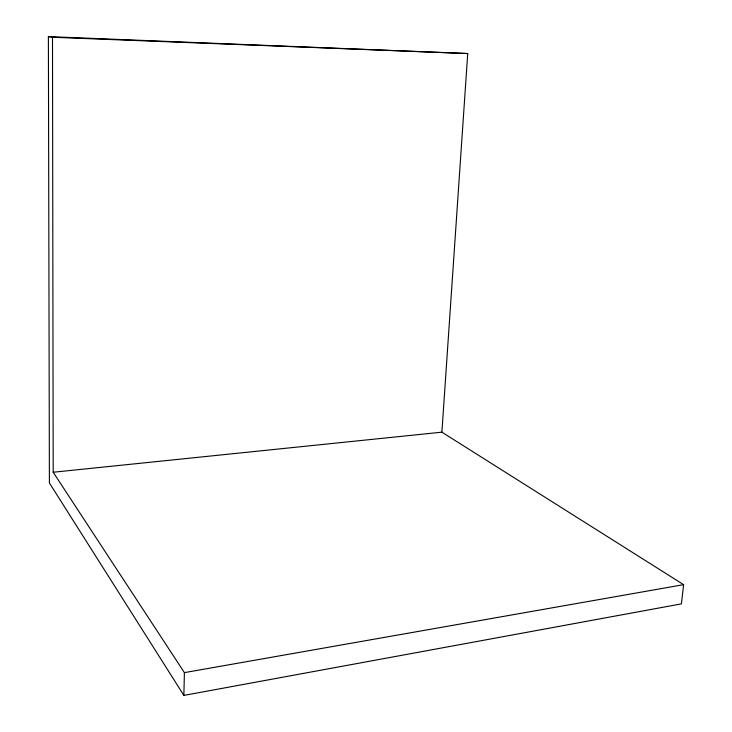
<?xml version="1.0" encoding="UTF-8"?>
<svg xmlns="http://www.w3.org/2000/svg" width="732" height="732" viewBox="0 0 732 732"><rect width="100%" height="100%" fill="white"/><g stroke="black" fill="none" stroke-linecap="round" stroke-linejoin="round"><path stroke-width="1.1" d="M183.869 695.4L184.4 672.626L53.189 472.241L52.494 37.259L48.385 36.6L49.401 482.964L183.869 695.4L681.41 603.873L683.615 584.667L441.89 432.173L53.189 472.241M441.89 432.173L467.73 53.546L48.385 36.6M184.4 672.626L683.615 584.667M52.494 37.259L467.73 53.546"/></g></svg>
